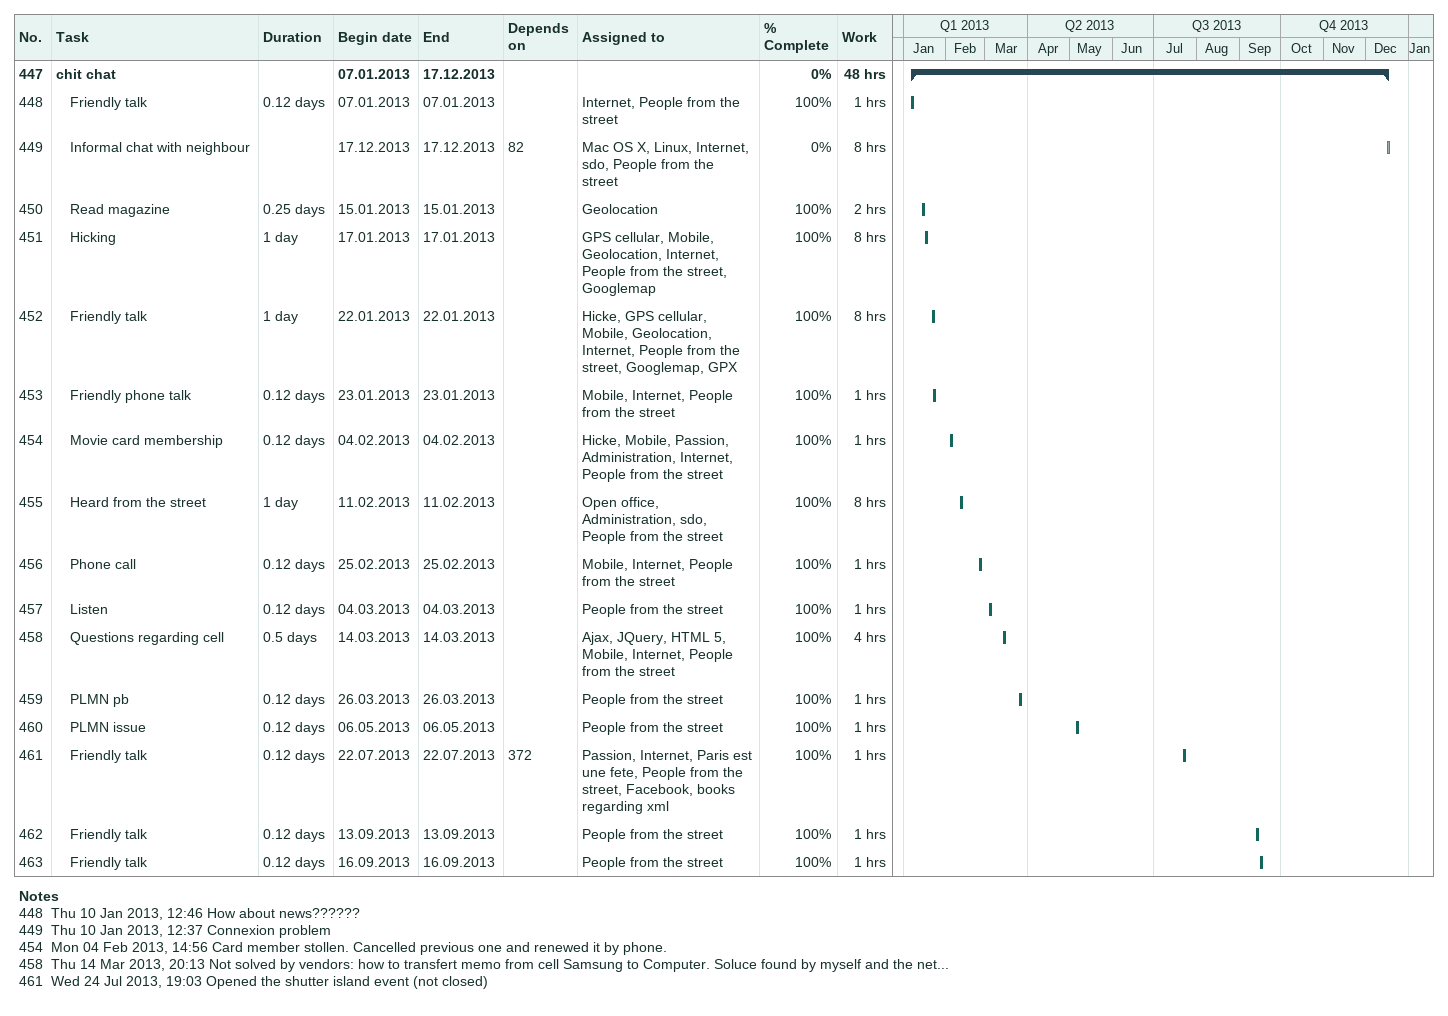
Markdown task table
| ID | Level | Task | Duration | Start | Finish | Predecessors | Resources | % complete | Work (h) |
|---|---|---|---|---|---|---|---|---|---|
| 447 | 1 | **chit chat** |  | 2013-01-07 | 2013-12-17 |  |  | 0 | 48 |
| 448 | 2 | Friendly talk | 0.12d | 2013-01-07 | 2013-01-07 |  | Internet, People from the street | 100 | 1 |
| 449 | 2 | Informal chat with neighbour |  | 2013-12-17 | 2013-12-17 | 82 | Mac OS X, Linux, Internet, sdo, People from the street | 0 | 8 |
| 450 | 2 | Read magazine | 0.25d | 2013-01-15 | 2013-01-15 |  | Geolocation | 100 | 2 |
| 451 | 2 | Hicking | 1d | 2013-01-17 | 2013-01-17 |  | GPS cellular, Mobile, Geolocation, Internet, People from the street, Googlemap | 100 | 8 |
| 452 | 2 | Friendly talk | 1d | 2013-01-22 | 2013-01-22 |  | Hicke, GPS cellular, Mobile, Geolocation, Internet, People from the street, Googlemap, GPX | 100 | 8 |
| 453 | 2 | Friendly phone talk | 0.12d | 2013-01-23 | 2013-01-23 |  | Mobile, Internet, People from the street | 100 | 1 |
| 454 | 2 | Movie card membership | 0.12d | 2013-02-04 | 2013-02-04 |  | Hicke, Mobile, Passion, Administration, Internet, People from the street | 100 | 1 |
| 455 | 2 | Heard from the street | 1d | 2013-02-11 | 2013-02-11 |  | Open office, Administration, sdo, People from the street | 100 | 8 |
| 456 | 2 | Phone call | 0.12d | 2013-02-25 | 2013-02-25 |  | Mobile, Internet, People from the street | 100 | 1 |
| 457 | 2 | Listen | 0.12d | 2013-03-04 | 2013-03-04 |  | People from the street | 100 | 1 |
| 458 | 2 | Questions regarding cell | 0.5d | 2013-03-14 | 2013-03-14 |  | Ajax, JQuery, HTML 5, Mobile, Internet, People from the street | 100 | 4 |
| 459 | 2 | PLMN pb | 0.12d | 2013-03-26 | 2013-03-26 |  | People from the street | 100 | 1 |
| 460 | 2 | PLMN issue | 0.12d | 2013-05-06 | 2013-05-06 |  | People from the street | 100 | 1 |
| 461 | 2 | Friendly talk | 0.12d | 2013-07-22 | 2013-07-22 | 372 | Passion, Internet, Paris est une fete, People from the street, Facebook, books regarding xml | 100 | 1 |
| 462 | 2 | Friendly talk | 0.12d | 2013-09-13 | 2013-09-13 |  | People from the street | 100 | 1 |
| 463 | 2 | Friendly talk | 0.12d | 2013-09-16 | 2013-09-16 |  | People from the street | 100 | 1 |

Notes
- 448: Thu 10 Jan 2013, 12:46 How about news??????
- 449: Thu 10 Jan 2013, 12:37 Connexion problem
- 454: Mon 04 Feb 2013, 14:56 Card member stollen. Cancelled previous one and renewed it by phone.
- 458: Thu 14 Mar 2013, 20:13 Not solved by vendors: how to transfert memo from cell Samsung to Computer. Soluce found by myself and the net...
- 461: Wed 24 Jul 2013, 19:03 Opened the shutter island event (not closed)
